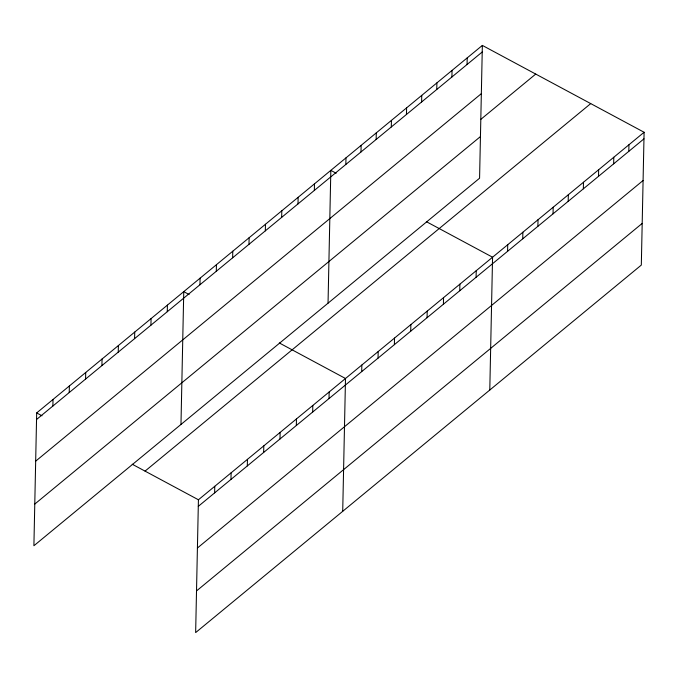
<?xml version="1.0" encoding="UTF-8"?>
<svg xmlns="http://www.w3.org/2000/svg" width="678" height="678" viewBox="0 0 678 678"><rect width="100%" height="100%" fill="white"/><g stroke="black" fill="none" stroke-linecap="round" stroke-linejoin="round"><path stroke-width="1.02" d="M482.355 45.409L36.68 412.927L33.9 545.739L479.575 178.221L482.355 45.409L644.1 132.261L641.32 265.073L195.645 632.591L198.425 499.779L644.1 132.261M52.884 406.029L53.02 399.452M69.224 392.554L69.368 385.977M85.572 379.078L85.708 372.502M101.912 365.603L102.047 359.026M118.252 352.128L118.387 345.551M134.591 338.653L134.727 332.076M150.931 325.177L151.075 318.601M167.28 311.702L167.415 305.125M180.975 424.462L183.755 291.642L189.094 294.515M199.959 284.752L200.095 278.166M216.299 271.276L216.435 264.691M214.629 492.881L214.765 486.304M232.639 257.801L232.783 251.216M230.969 479.405L231.105 472.829M248.987 244.326L249.123 237.741M247.309 465.93L247.445 459.353M265.327 230.851L265.462 224.265M263.649 452.455L263.793 445.878M281.667 217.375L281.802 210.79M279.997 438.98L280.133 432.403M298.006 203.9L298.142 197.315M296.337 425.504L296.472 418.919M314.346 190.425L314.49 183.84M312.677 412.029L312.812 405.444M328.042 303.176L330.83 170.364L336.169 173.229M329.016 398.554L329.152 391.969M345.839 164.449L345.983 157.872M342.712 511.305L345.5 378.494L279.294 342.949M360.993 151.957L361.137 145.372M361.705 371.603L361.84 365.018M376.146 139.456L376.29 132.88M378.044 358.128L378.18 351.543M391.299 126.964L391.443 120.387M394.384 344.653L394.52 338.068M406.453 114.472L406.597 107.887M410.724 331.178L410.86 324.593M421.606 101.971L421.75 95.395M427.064 317.702L427.208 311.117M436.759 89.479L436.895 82.894M443.412 304.227L443.548 297.642M451.912 76.978L452.048 70.402M459.752 290.752L459.887 284.167M467.066 64.486L467.201 57.91M476.092 277.268L476.227 270.691M489.787 390.028L492.567 257.216L426.36 221.664M507.585 251.301L507.72 244.724M522.738 238.809L522.874 232.223M537.891 226.308L538.027 219.731M553.045 213.816L553.18 207.239M568.198 201.324L568.334 194.739M583.351 188.823L583.487 182.246M598.505 176.331L598.64 169.746M613.658 163.83L613.793 157.254M628.811 151.338L628.947 144.761M36.544 419.504L482.219 51.994M35.671 461.159L481.346 93.649M480.702 119.455L535.73 74.072M34.773 504.076L480.448 136.566M145.05 471.117L590.724 103.598M198.29 506.356L643.964 138.846M197.417 548.01L643.091 180.501M196.518 590.928L642.193 223.418M36.68 412.927L42.019 415.792M132.218 464.227L198.425 499.779"/></g></svg>
